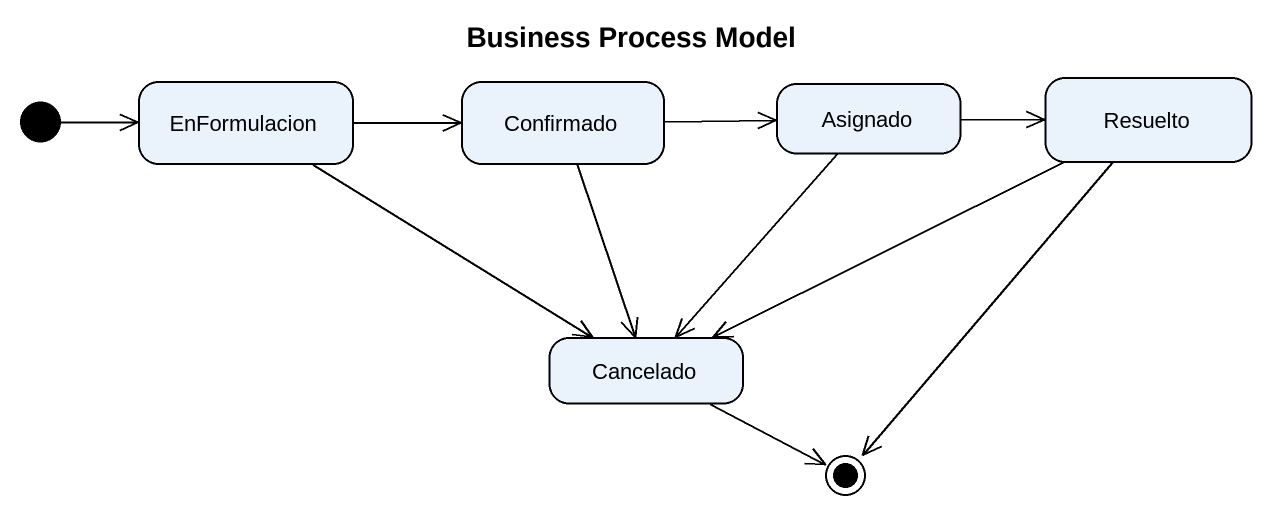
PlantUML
@startuml
title Business Process Model
hide empty description
state EnFormulacion
state Confirmado
state Asignado
state Resuelto
state Cancelado
[*] -right-> EnFormulacion
EnFormulacion -right-> Confirmado
EnFormulacion --> Cancelado
Confirmado -right-> Asignado
Confirmado --> Cancelado
Asignado -right-> Resuelto
Asignado --> Cancelado
Resuelto -left-> Cancelado
Resuelto --> [*]
Cancelado -right-> [*]
@enduml
